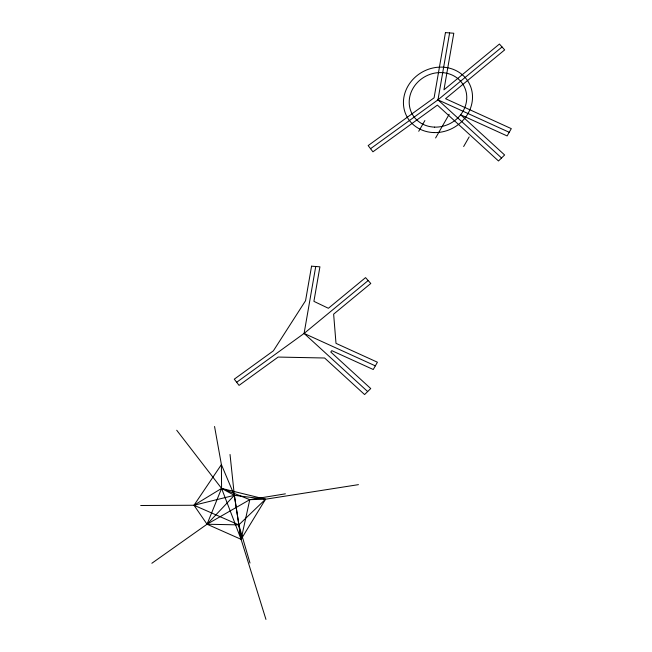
<?xml version="1.0" encoding="UTF-8"?>
<svg xmlns="http://www.w3.org/2000/svg" width="652" height="652" viewBox="0 0 652 652"><rect width="100%" height="100%" fill="white"/><g stroke="black" fill="none" stroke-linecap="round" stroke-linejoin="round"><path stroke-width="0.98" d="M236.668 382.268L304.093 333.433L315.739 266.497M370.548 148.697L437.973 99.854L449.619 32.918M265.951 619.4L241.093 539.334L249.789 499.652L285.38 493.833M151.851 563.271L207.043 524.224L221.582 488.413L221.403 464.607L214.557 426.489M418.731 131.288L424.884 120.555M435.601 137.971L449.171 114.296M463.645 146.537L469.155 136.936M140.693 505.504L194.003 505.251L207.043 524.224L241.093 539.334L265.535 499.22L358.445 484.648M176.716 430.238L221.582 488.413L265.535 499.22L238.828 524.893L207.043 524.224L234.345 495.324L230.034 454.485M501.551 157.98L437.973 99.854L502.056 46.977M367.671 391.559L304.093 333.433L368.176 280.547M207.043 524.224L249.789 499.652L265.535 499.22L234.345 495.324L194.003 505.251L221.403 464.607L234.345 495.324L241.093 539.334L221.582 488.413L194.003 505.251L238.828 524.893L249.993 563.043M249.789 499.652L221.582 488.413L234.345 495.324L241.093 539.334M437.973 99.854L509.212 132.291M304.093 333.433L375.332 365.862M311.566 266.179L305.552 300.719L273.375 350.841L234.28 379.162L239.048 385.381L278.151 357.06L324.623 358.005L364.598 394.558L370.743 388.551L330.768 352.007L331.819 350.654L373.246 369.513L377.426 362.219L336 343.359L333.637 314.142L370.792 283.481L365.552 277.622L328.396 308.282L313.905 301.363L319.92 266.815L311.566 266.179M445.446 32.6L434.093 97.824L368.16 145.583L372.928 151.81L437.386 105.119L498.487 160.979L504.624 154.98L460.646 114.776L507.126 135.934L511.307 128.64L445.544 98.705L504.672 49.902L499.432 44.043L443.947 89.829L453.8 33.244L445.446 32.6M434.631 127.124A29.421 26.602 -28.9 0 0 464.411 86.952A29.421 26.602 -28.9 0 0 414.884 85.485A29.421 26.602 -28.9 0 0 434.631 127.124M433.963 132.584A35.306 31.924 -28.9 0 0 469.693 84.377A35.306 31.924 -28.9 0 0 410.263 82.608A35.306 31.924 -28.9 0 0 433.963 132.584"/></g></svg>
